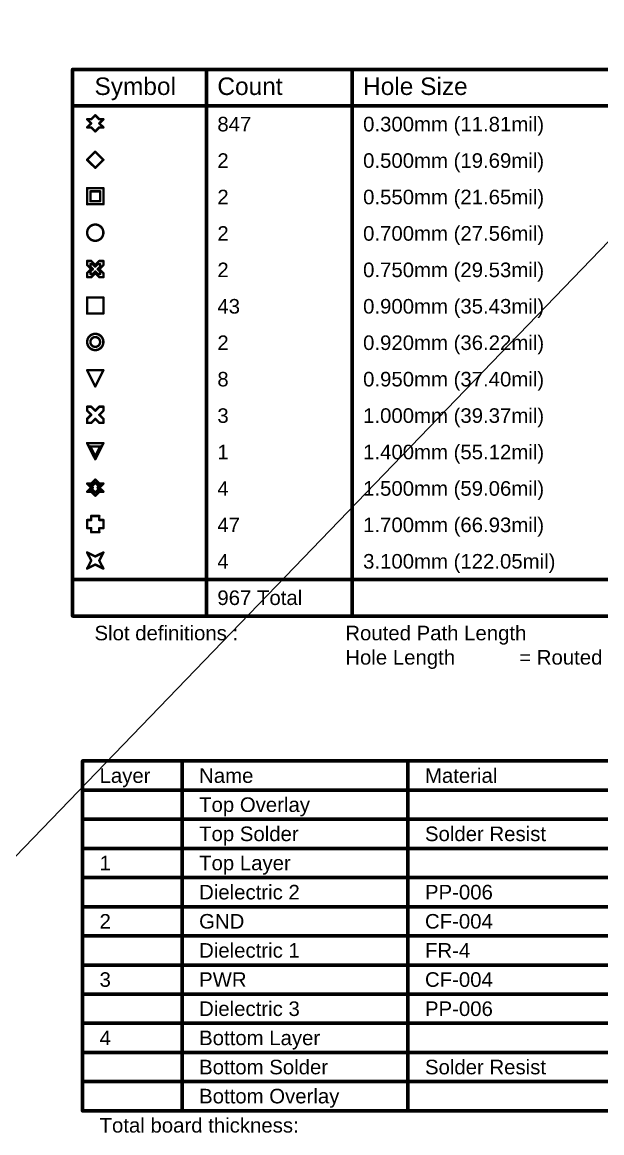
# Model space of a CAD drawing. Header units: inches. Extents: x -3 to 5437, y -3 to 5435.
# Drawn here: x 226.6 to 287.2, y 1.7 to 117.9 of the extents above; entities that cross this region are included whole.
import ezdxf

# ---------------------------------------------------------------- set-up
doc = ezdxf.new("R2010")
doc.units = ezdxf.units.IN
for name, color, linetype in [('Bottom Solder', 6, 'Continuous'), ('Drill Drawing', 1, 'Continuous'), ('Fabrication', 76, 'Continuous'), ('Top Solder', 216, 'Continuous')]:
    doc.layers.add(name, color=color, linetype=linetype)
doc.styles.add('Arial', font='', dxfattribs={"height": 0.2})
doc.styles.get('Arial').set_extended_font_data('Arial')

msp = doc.modelspace()

# ---------------------------------------------------------------- linework, layer by layer
at = {"layer": 'Bottom Solder'}
msp.add_line((199.67, 3.45), (5436.9, 5435.17), dxfattribs=at)
at = {"layer": 'Drill Drawing'}
for points in [[(231.82, 112.9, 0.381, 0.381, 0), (422.32, 112.9, 0.381, 0.381, 0)], [(231.82, 55.75, 0.381, 0.381, 0), (231.82, 112.9, 0.381, 0.381, 0)], [(245.82, 55.75, 0.381, 0.381, 0), (245.82, 112.9, 0.381, 0.381, 0)], [(261.05, 55.75, 0.381, 0.381, 0), (261.05, 112.9, 0.381, 0.381, 0)], [(231.82, 109.09, 0.381, 0.381, 0), (422.32, 109.09, 0.381, 0.381, 0)], [(233.77, 107.7, 0.254, 0.254, 0), (234.19, 108.12, 0.254, 0.254, 0)], [(234.19, 108.12, 0.254, 0.254, 0), (234.61, 107.7, 0.254, 0.254, 0)], [(233.34, 107.7, 0.254, 0.254, 0), (233.77, 107.27, 0.254, 0.254, 0)], [(233.34, 107.7, 0.254, 0.254, 0), (233.77, 107.7, 0.254, 0.254, 0)], [(233.34, 106.85, 0.254, 0.254, 0), (233.77, 107.27, 0.254, 0.254, 0)], [(233.34, 106.85, 0.254, 0.254, 0), (233.77, 106.85, 0.254, 0.254, 0)], [(233.77, 106.85, 0.254, 0.254, 0), (234.19, 106.43, 0.254, 0.254, 0)], [(234.19, 106.43, 0.254, 0.254, 0), (234.61, 106.85, 0.254, 0.254, 0)], [(234.61, 107.7, 0.254, 0.254, 0), (235.04, 107.7, 0.254, 0.254, 0)], [(234.61, 107.27, 0.254, 0.254, 0), (235.04, 107.7, 0.254, 0.254, 0)], [(234.61, 107.27, 0.254, 0.254, 0), (235.04, 106.85, 0.254, 0.254, 0)], [(234.61, 106.85, 0.254, 0.254, 0), (235.04, 106.85, 0.254, 0.254, 0)], [(233.34, 103.46, 0.254, 0.254, 0), (234.19, 104.31, 0.254, 0.254, 0)], [(233.34, 103.46, 0.254, 0.254, 0), (234.19, 102.62, 0.254, 0.254, 0)], [(234.19, 104.31, 0.254, 0.254, 0), (235.04, 103.46, 0.254, 0.254, 0)], [(234.19, 102.62, 0.254, 0.254, 0), (235.04, 103.46, 0.254, 0.254, 0)], [(233.34, 100.5, 0.254, 0.254, 0), (235.04, 100.5, 0.254, 0.254, 0)], [(233.34, 98.81, 0.254, 0.254, 0), (233.34, 100.5, 0.254, 0.254, 0)], [(233.68, 100.16, 0.254, 0.254, 0), (234.7, 100.16, 0.254, 0.254, 0)], [(233.68, 99.14, 0.254, 0.254, 0), (233.68, 100.16, 0.254, 0.254, 0)], [(234.7, 99.14, 0.254, 0.254, 0), (234.7, 100.16, 0.254, 0.254, 0)], [(235.04, 98.81, 0.254, 0.254, 0), (235.04, 100.5, 0.254, 0.254, 0)], [(233.34, 98.81, 0.254, 0.254, 0), (235.04, 98.81, 0.254, 0.254, 0)], [(233.68, 99.14, 0.254, 0.254, 0), (234.7, 99.14, 0.254, 0.254, 0)], [(233.34, 92.46, 0.254, 0.254, 0), (233.34, 92.88, 0.254, 0.254, 0)], [(233.34, 92.88, 0.254, 0.254, 0), (233.77, 92.88, 0.254, 0.254, 0)], [(233.77, 92.88, 0.254, 0.254, 0), (234.19, 92.46, 0.254, 0.254, 0)], [(234.19, 92.46, 0.254, 0.254, 0), (234.61, 92.88, 0.254, 0.254, 0)], [(234.61, 92.88, 0.254, 0.254, 0), (235.04, 92.88, 0.254, 0.254, 0)], [(235.04, 92.46, 0.254, 0.254, 0), (235.04, 92.88, 0.254, 0.254, 0)], [(233.34, 92.46, 0.254, 0.254, 0), (233.77, 92.03, 0.254, 0.254, 0)], [(233.34, 91.61, 0.254, 0.254, 0), (233.77, 92.03, 0.254, 0.254, 0)], [(233.68, 92.29, 0.254, 0.254, 0), (233.68, 92.54, 0.254, 0.254, 0)], [(233.68, 92.54, 0.254, 0.254, 0), (233.94, 92.54, 0.254, 0.254, 0)], [(233.68, 92.29, 0.254, 0.254, 0), (233.94, 92.03, 0.254, 0.254, 0)], [(233.68, 91.78, 0.254, 0.254, 0), (233.94, 92.03, 0.254, 0.254, 0)], [(233.68, 91.52, 0.254, 0.254, 0), (233.68, 91.78, 0.254, 0.254, 0)], [(233.94, 92.54, 0.254, 0.254, 0), (234.19, 92.29, 0.254, 0.254, 0)], [(233.94, 91.52, 0.254, 0.254, 0), (234.19, 91.78, 0.254, 0.254, 0)], [(234.19, 92.29, 0.254, 0.254, 0), (234.44, 92.54, 0.254, 0.254, 0)], [(234.19, 91.78, 0.254, 0.254, 0), (234.44, 91.52, 0.254, 0.254, 0)], [(234.44, 92.54, 0.254, 0.254, 0), (234.7, 92.54, 0.254, 0.254, 0)], [(234.44, 92.03, 0.254, 0.254, 0), (234.7, 92.29, 0.254, 0.254, 0)], [(234.44, 92.03, 0.254, 0.254, 0), (234.7, 91.78, 0.254, 0.254, 0)], [(234.61, 92.03, 0.254, 0.254, 0), (235.04, 92.46, 0.254, 0.254, 0)], [(234.61, 92.03, 0.254, 0.254, 0), (235.04, 91.61, 0.254, 0.254, 0)], [(234.7, 92.29, 0.254, 0.254, 0), (234.7, 92.54, 0.254, 0.254, 0)], [(234.7, 91.52, 0.254, 0.254, 0), (234.7, 91.78, 0.254, 0.254, 0)], [(233.34, 91.19, 0.254, 0.254, 0), (233.34, 91.61, 0.254, 0.254, 0)], [(233.34, 91.19, 0.254, 0.254, 0), (233.77, 91.19, 0.254, 0.254, 0)], [(233.68, 91.52, 0.254, 0.254, 0), (233.94, 91.52, 0.254, 0.254, 0)], [(233.77, 91.19, 0.254, 0.254, 0), (234.19, 91.61, 0.254, 0.254, 0)], [(234.19, 91.61, 0.254, 0.254, 0), (234.61, 91.19, 0.254, 0.254, 0)], [(234.44, 91.52, 0.254, 0.254, 0), (234.7, 91.52, 0.254, 0.254, 0)], [(234.61, 91.19, 0.254, 0.254, 0), (235.04, 91.19, 0.254, 0.254, 0)], [(235.04, 91.19, 0.254, 0.254, 0), (235.04, 91.61, 0.254, 0.254, 0)], [(233.34, 89.07, 0.254, 0.254, 0), (235.04, 89.07, 0.254, 0.254, 0)], [(233.34, 87.38, 0.254, 0.254, 0), (233.34, 89.07, 0.254, 0.254, 0)], [(235.04, 87.38, 0.254, 0.254, 0), (235.04, 89.07, 0.254, 0.254, 0)], [(233.34, 87.38, 0.254, 0.254, 0), (235.04, 87.38, 0.254, 0.254, 0)], [(233.34, 81.45, 0.254, 0.254, 0), (235.04, 81.45, 0.254, 0.254, 0)], [(233.34, 81.45, 0.254, 0.254, 0), (234.19, 79.76, 0.254, 0.254, 0)], [(234.19, 79.76, 0.254, 0.254, 0), (235.04, 81.45, 0.254, 0.254, 0)], [(233.34, 77.22, 0.254, 0.254, 0), (233.34, 77.64, 0.254, 0.254, 0)], [(233.34, 77.64, 0.254, 0.254, 0), (233.77, 77.64, 0.254, 0.254, 0)], [(233.34, 77.22, 0.254, 0.254, 0), (233.77, 76.79, 0.254, 0.254, 0)], [(233.34, 76.37, 0.254, 0.254, 0), (233.77, 76.79, 0.254, 0.254, 0)], [(233.77, 77.64, 0.254, 0.254, 0), (234.19, 77.22, 0.254, 0.254, 0)], [(234.19, 77.22, 0.254, 0.254, 0), (234.61, 77.64, 0.254, 0.254, 0)], [(234.61, 77.64, 0.254, 0.254, 0), (235.04, 77.64, 0.254, 0.254, 0)], [(234.61, 76.79, 0.254, 0.254, 0), (235.04, 77.22, 0.254, 0.254, 0)], [(234.61, 76.79, 0.254, 0.254, 0), (235.04, 76.37, 0.254, 0.254, 0)], [(235.04, 77.22, 0.254, 0.254, 0), (235.04, 77.64, 0.254, 0.254, 0)], [(233.34, 75.95, 0.254, 0.254, 0), (233.34, 76.37, 0.254, 0.254, 0)], [(233.34, 75.95, 0.254, 0.254, 0), (233.77, 75.95, 0.254, 0.254, 0)], [(233.77, 75.95, 0.254, 0.254, 0), (234.19, 76.37, 0.254, 0.254, 0)], [(234.19, 76.37, 0.254, 0.254, 0), (234.61, 75.95, 0.254, 0.254, 0)], [(234.61, 75.95, 0.254, 0.254, 0), (235.04, 75.95, 0.254, 0.254, 0)], [(235.04, 75.95, 0.254, 0.254, 0), (235.04, 76.37, 0.254, 0.254, 0)], [(233.34, 73.83, 0.254, 0.254, 0), (235.04, 73.83, 0.254, 0.254, 0)], [(233.34, 73.83, 0.254, 0.254, 0), (234.19, 72.14, 0.254, 0.254, 0)], [(233.68, 73.49, 0.254, 0.254, 0), (234.7, 73.49, 0.254, 0.254, 0)], [(233.68, 73.49, 0.254, 0.254, 0), (234.19, 72.47, 0.254, 0.254, 0)], [(234.19, 72.14, 0.254, 0.254, 0), (235.04, 73.83, 0.254, 0.254, 0)], [(234.19, 72.47, 0.254, 0.254, 0), (234.7, 73.49, 0.254, 0.254, 0)], [(233.34, 69.6, 0.254, 0.254, 0), (233.77, 69.17, 0.254, 0.254, 0)], [(233.34, 69.6, 0.254, 0.254, 0), (233.77, 69.6, 0.254, 0.254, 0)], [(233.77, 69.6, 0.254, 0.254, 0), (234.19, 70.02, 0.254, 0.254, 0)], [(233.94, 69.43, 0.254, 0.254, 0), (234.19, 69.68, 0.254, 0.254, 0)], [(234.19, 70.02, 0.254, 0.254, 0), (234.61, 69.6, 0.254, 0.254, 0)], [(234.19, 69.68, 0.254, 0.254, 0), (234.44, 69.43, 0.254, 0.254, 0)], [(234.61, 69.6, 0.254, 0.254, 0), (235.04, 69.6, 0.254, 0.254, 0)], [(234.61, 69.17, 0.254, 0.254, 0), (235.04, 69.6, 0.254, 0.254, 0)], [(233.34, 68.75, 0.254, 0.254, 0), (233.77, 69.17, 0.254, 0.254, 0)], [(233.34, 68.75, 0.254, 0.254, 0), (233.77, 68.75, 0.254, 0.254, 0)], [(233.68, 69.43, 0.254, 0.254, 0), (233.94, 69.17, 0.254, 0.254, 0)], [(233.68, 69.43, 0.254, 0.254, 0), (233.94, 69.43, 0.254, 0.254, 0)], [(233.68, 68.92, 0.254, 0.254, 0), (233.94, 69.17, 0.254, 0.254, 0)], [(233.68, 68.92, 0.254, 0.254, 0), (233.94, 68.92, 0.254, 0.254, 0)], [(233.77, 68.75, 0.254, 0.254, 0), (234.19, 68.33, 0.254, 0.254, 0)], [(233.94, 68.92, 0.254, 0.254, 0), (234.19, 68.66, 0.254, 0.254, 0)], [(234.19, 68.66, 0.254, 0.254, 0), (234.44, 68.92, 0.254, 0.254, 0)], [(234.19, 68.33, 0.254, 0.254, 0), (234.61, 68.75, 0.254, 0.254, 0)], [(234.44, 69.43, 0.254, 0.254, 0), (234.7, 69.43, 0.254, 0.254, 0)], [(234.44, 69.17, 0.254, 0.254, 0), (234.7, 69.43, 0.254, 0.254, 0)], [(234.44, 69.17, 0.254, 0.254, 0), (234.7, 68.92, 0.254, 0.254, 0)], [(234.44, 68.92, 0.254, 0.254, 0), (234.7, 68.92, 0.254, 0.254, 0)], [(234.61, 69.17, 0.254, 0.254, 0), (235.04, 68.75, 0.254, 0.254, 0)], [(234.61, 68.75, 0.254, 0.254, 0), (235.04, 68.75, 0.254, 0.254, 0)], [(233.77, 65.79, 0.254, 0.254, 0), (233.77, 66.21, 0.254, 0.254, 0)], [(233.77, 66.21, 0.254, 0.254, 0), (234.61, 66.21, 0.254, 0.254, 0)], [(234.61, 65.79, 0.254, 0.254, 0), (234.61, 66.21, 0.254, 0.254, 0)], [(233.34, 64.94, 0.254, 0.254, 0), (233.34, 65.79, 0.254, 0.254, 0)], [(233.34, 65.79, 0.254, 0.254, 0), (233.77, 65.79, 0.254, 0.254, 0)], [(233.34, 64.94, 0.254, 0.254, 0), (233.77, 64.94, 0.254, 0.254, 0)], [(233.77, 64.52, 0.254, 0.254, 0), (233.77, 64.94, 0.254, 0.254, 0)], [(234.61, 65.79, 0.254, 0.254, 0), (235.04, 65.79, 0.254, 0.254, 0)], [(234.61, 64.94, 0.254, 0.254, 0), (235.04, 64.94, 0.254, 0.254, 0)], [(234.61, 64.52, 0.254, 0.254, 0), (234.61, 64.94, 0.254, 0.254, 0)], [(235.04, 64.94, 0.254, 0.254, 0), (235.04, 65.79, 0.254, 0.254, 0)], [(233.77, 64.52, 0.254, 0.254, 0), (234.61, 64.52, 0.254, 0.254, 0)], [(233.34, 62.4, 0.254, 0.254, 0), (234.19, 61.98, 0.254, 0.254, 0)], [(233.34, 62.4, 0.254, 0.254, 0), (233.77, 61.55, 0.254, 0.254, 0)], [(233.34, 60.71, 0.254, 0.254, 0), (233.77, 61.55, 0.254, 0.254, 0)], [(234.19, 61.98, 0.254, 0.254, 0), (235.04, 62.4, 0.254, 0.254, 0)], [(234.61, 61.55, 0.254, 0.254, 0), (235.04, 62.4, 0.254, 0.254, 0)], [(234.61, 61.55, 0.254, 0.254, 0), (235.04, 60.71, 0.254, 0.254, 0)], [(233.34, 60.71, 0.254, 0.254, 0), (234.19, 61.13, 0.254, 0.254, 0)], [(234.19, 61.13, 0.254, 0.254, 0), (235.04, 60.71, 0.254, 0.254, 0)], [(231.82, 59.56, 0.381, 0.381, 0), (422.32, 59.56, 0.381, 0.381, 0)], [(231.82, 55.75, 0.381, 0.381, 0), (422.32, 55.75, 0.381, 0.381, 0)]]:
    msp.add_lwpolyline(points, format="xyseb", dxfattribs=at)
for points in [[(231.73, 112.9, 0.191, 0.191, 1), (231.92, 112.9, 0.191, 0.191, 1)], [(231.73, 112.9, 0.191, 0.191, 1), (231.92, 112.9, 0.191, 0.191, 1)], [(245.72, 112.9, 0.191, 0.191, 1), (245.91, 112.9, 0.191, 0.191, 1)], [(260.96, 112.9, 0.191, 0.191, 1), (261.15, 112.9, 0.191, 0.191, 1)], [(231.73, 109.09, 0.191, 0.191, 1), (231.92, 109.09, 0.191, 0.191, 1)], [(234.13, 108.12, 0.127, 0.127, 1), (234.25, 108.12, 0.127, 0.127, 1)], [(234.13, 108.12, 0.127, 0.127, 1), (234.25, 108.12, 0.127, 0.127, 1)], [(233.28, 107.7, 0.127, 0.127, 1), (233.41, 107.7, 0.127, 0.127, 1)], [(233.28, 107.7, 0.127, 0.127, 1), (233.41, 107.7, 0.127, 0.127, 1)], [(233.28, 106.85, 0.127, 0.127, 1), (233.41, 106.85, 0.127, 0.127, 1)], [(233.28, 106.85, 0.127, 0.127, 1), (233.41, 106.85, 0.127, 0.127, 1)], [(233.7, 107.7, 0.127, 0.127, 1), (233.83, 107.7, 0.127, 0.127, 1)], [(233.7, 107.7, 0.127, 0.127, 1), (233.83, 107.7, 0.127, 0.127, 1)], [(233.7, 107.27, 0.127, 0.127, 1), (233.83, 107.27, 0.127, 0.127, 1)], [(233.7, 107.27, 0.127, 0.127, 1), (233.83, 107.27, 0.127, 0.127, 1)], [(233.7, 106.85, 0.127, 0.127, 1), (233.83, 106.85, 0.127, 0.127, 1)], [(233.7, 106.85, 0.127, 0.127, 1), (233.83, 106.85, 0.127, 0.127, 1)], [(234.55, 107.7, 0.127, 0.127, 1), (234.68, 107.7, 0.127, 0.127, 1)], [(234.55, 107.7, 0.127, 0.127, 1), (234.68, 107.7, 0.127, 0.127, 1)], [(234.55, 107.27, 0.127, 0.127, 1), (234.68, 107.27, 0.127, 0.127, 1)], [(234.55, 107.27, 0.127, 0.127, 1), (234.68, 107.27, 0.127, 0.127, 1)], [(234.55, 106.85, 0.127, 0.127, 1), (234.68, 106.85, 0.127, 0.127, 1)], [(234.55, 106.85, 0.127, 0.127, 1), (234.68, 106.85, 0.127, 0.127, 1)], [(234.97, 107.7, 0.127, 0.127, 1), (235.1, 107.7, 0.127, 0.127, 1)], [(234.97, 107.7, 0.127, 0.127, 1), (235.1, 107.7, 0.127, 0.127, 1)], [(234.97, 106.85, 0.127, 0.127, 1), (235.1, 106.85, 0.127, 0.127, 1)], [(234.97, 106.85, 0.127, 0.127, 1), (235.1, 106.85, 0.127, 0.127, 1)], [(234.13, 106.43, 0.127, 0.127, 1), (234.25, 106.43, 0.127, 0.127, 1)], [(234.13, 106.43, 0.127, 0.127, 1), (234.25, 106.43, 0.127, 0.127, 1)], [(233.28, 103.46, 0.127, 0.127, 1), (233.41, 103.46, 0.127, 0.127, 1)], [(233.28, 103.46, 0.127, 0.127, 1), (233.41, 103.46, 0.127, 0.127, 1)], [(234.13, 104.31, 0.127, 0.127, 1), (234.25, 104.31, 0.127, 0.127, 1)], [(234.13, 104.31, 0.127, 0.127, 1), (234.25, 104.31, 0.127, 0.127, 1)], [(234.97, 103.46, 0.127, 0.127, 1), (235.1, 103.46, 0.127, 0.127, 1)], [(234.97, 103.46, 0.127, 0.127, 1), (235.1, 103.46, 0.127, 0.127, 1)], [(234.13, 102.62, 0.127, 0.127, 1), (234.25, 102.62, 0.127, 0.127, 1)], [(234.13, 102.62, 0.127, 0.127, 1), (234.25, 102.62, 0.127, 0.127, 1)], [(233.28, 100.5, 0.127, 0.127, 1), (233.41, 100.5, 0.127, 0.127, 1)], [(233.28, 100.5, 0.127, 0.127, 1), (233.41, 100.5, 0.127, 0.127, 1)], [(233.62, 100.16, 0.127, 0.127, 1), (233.75, 100.16, 0.127, 0.127, 1)], [(233.62, 100.16, 0.127, 0.127, 1), (233.75, 100.16, 0.127, 0.127, 1)], [(234.63, 100.16, 0.127, 0.127, 1), (234.76, 100.16, 0.127, 0.127, 1)], [(234.63, 100.16, 0.127, 0.127, 1), (234.76, 100.16, 0.127, 0.127, 1)], [(234.97, 100.5, 0.127, 0.127, 1), (235.1, 100.5, 0.127, 0.127, 1)], [(234.97, 100.5, 0.127, 0.127, 1), (235.1, 100.5, 0.127, 0.127, 1)], [(233.28, 98.81, 0.127, 0.127, 1), (233.41, 98.81, 0.127, 0.127, 1)], [(233.28, 98.81, 0.127, 0.127, 1), (233.41, 98.81, 0.127, 0.127, 1)], [(233.62, 99.14, 0.127, 0.127, 1), (233.75, 99.14, 0.127, 0.127, 1)], [(233.62, 99.14, 0.127, 0.127, 1), (233.75, 99.14, 0.127, 0.127, 1)], [(234.63, 99.14, 0.127, 0.127, 1), (234.76, 99.14, 0.127, 0.127, 1)], [(234.63, 99.14, 0.127, 0.127, 1), (234.76, 99.14, 0.127, 0.127, 1)], [(234.97, 98.81, 0.127, 0.127, 1), (235.1, 98.81, 0.127, 0.127, 1)], [(234.97, 98.81, 0.127, 0.127, 1), (235.1, 98.81, 0.127, 0.127, 1)], [(235.04, 95.84, 0.254, 0.254, 1), (233.34, 95.84, 0.254, 0.254, 1)], [(233.28, 95.84, 0.127, 0.127, 1), (233.41, 95.84, 0.127, 0.127, 1)], [(234.97, 95.84, 0.127, 0.127, 1), (235.1, 95.84, 0.127, 0.127, 1)], [(233.28, 92.88, 0.127, 0.127, 1), (233.41, 92.88, 0.127, 0.127, 1)], [(233.28, 92.88, 0.127, 0.127, 1), (233.41, 92.88, 0.127, 0.127, 1)], [(233.7, 92.88, 0.127, 0.127, 1), (233.83, 92.88, 0.127, 0.127, 1)], [(233.7, 92.88, 0.127, 0.127, 1), (233.83, 92.88, 0.127, 0.127, 1)], [(234.55, 92.88, 0.127, 0.127, 1), (234.68, 92.88, 0.127, 0.127, 1)], [(234.55, 92.88, 0.127, 0.127, 1), (234.68, 92.88, 0.127, 0.127, 1)], [(234.97, 92.88, 0.127, 0.127, 1), (235.1, 92.88, 0.127, 0.127, 1)], [(234.97, 92.88, 0.127, 0.127, 1), (235.1, 92.88, 0.127, 0.127, 1)], [(233.28, 92.46, 0.127, 0.127, 1), (233.41, 92.46, 0.127, 0.127, 1)], [(233.28, 92.46, 0.127, 0.127, 1), (233.41, 92.46, 0.127, 0.127, 1)], [(233.62, 92.54, 0.127, 0.127, 1), (233.75, 92.54, 0.127, 0.127, 1)], [(233.62, 92.54, 0.127, 0.127, 1), (233.75, 92.54, 0.127, 0.127, 1)], [(233.62, 92.29, 0.127, 0.127, 1), (233.75, 92.29, 0.127, 0.127, 1)], [(233.62, 92.29, 0.127, 0.127, 1), (233.75, 92.29, 0.127, 0.127, 1)], [(233.62, 91.78, 0.127, 0.127, 1), (233.75, 91.78, 0.127, 0.127, 1)], [(233.62, 91.78, 0.127, 0.127, 1), (233.75, 91.78, 0.127, 0.127, 1)], [(233.7, 92.03, 0.127, 0.127, 1), (233.83, 92.03, 0.127, 0.127, 1)], [(233.7, 92.03, 0.127, 0.127, 1), (233.83, 92.03, 0.127, 0.127, 1)], [(233.87, 92.54, 0.127, 0.127, 1), (234, 92.54, 0.127, 0.127, 1)], [(233.87, 92.54, 0.127, 0.127, 1), (234, 92.54, 0.127, 0.127, 1)], [(233.87, 92.03, 0.127, 0.127, 1), (234, 92.03, 0.127, 0.127, 1)], [(233.87, 92.03, 0.127, 0.127, 1), (234, 92.03, 0.127, 0.127, 1)], [(234.13, 92.46, 0.127, 0.127, 1), (234.25, 92.46, 0.127, 0.127, 1)], [(234.13, 92.46, 0.127, 0.127, 1), (234.25, 92.46, 0.127, 0.127, 1)], [(234.13, 92.29, 0.127, 0.127, 1), (234.25, 92.29, 0.127, 0.127, 1)], [(234.13, 92.29, 0.127, 0.127, 1), (234.25, 92.29, 0.127, 0.127, 1)], [(234.13, 91.78, 0.127, 0.127, 1), (234.25, 91.78, 0.127, 0.127, 1)], [(234.13, 91.78, 0.127, 0.127, 1), (234.25, 91.78, 0.127, 0.127, 1)], [(234.38, 92.54, 0.127, 0.127, 1), (234.51, 92.54, 0.127, 0.127, 1)], [(234.38, 92.54, 0.127, 0.127, 1), (234.51, 92.54, 0.127, 0.127, 1)], [(234.38, 92.03, 0.127, 0.127, 1), (234.51, 92.03, 0.127, 0.127, 1)], [(234.38, 92.03, 0.127, 0.127, 1), (234.51, 92.03, 0.127, 0.127, 1)], [(234.55, 92.03, 0.127, 0.127, 1), (234.68, 92.03, 0.127, 0.127, 1)], [(234.55, 92.03, 0.127, 0.127, 1), (234.68, 92.03, 0.127, 0.127, 1)], [(234.63, 92.54, 0.127, 0.127, 1), (234.76, 92.54, 0.127, 0.127, 1)], [(234.63, 92.54, 0.127, 0.127, 1), (234.76, 92.54, 0.127, 0.127, 1)], [(234.63, 92.29, 0.127, 0.127, 1), (234.76, 92.29, 0.127, 0.127, 1)], [(234.63, 92.29, 0.127, 0.127, 1), (234.76, 92.29, 0.127, 0.127, 1)], [(234.63, 91.78, 0.127, 0.127, 1), (234.76, 91.78, 0.127, 0.127, 1)], [(234.63, 91.78, 0.127, 0.127, 1), (234.76, 91.78, 0.127, 0.127, 1)], [(234.97, 92.46, 0.127, 0.127, 1), (235.1, 92.46, 0.127, 0.127, 1)], [(234.97, 92.46, 0.127, 0.127, 1), (235.1, 92.46, 0.127, 0.127, 1)], [(233.28, 91.61, 0.127, 0.127, 1), (233.41, 91.61, 0.127, 0.127, 1)], [(233.28, 91.61, 0.127, 0.127, 1), (233.41, 91.61, 0.127, 0.127, 1)], [(233.28, 91.19, 0.127, 0.127, 1), (233.41, 91.19, 0.127, 0.127, 1)], [(233.28, 91.19, 0.127, 0.127, 1), (233.41, 91.19, 0.127, 0.127, 1)], [(233.62, 91.52, 0.127, 0.127, 1), (233.75, 91.52, 0.127, 0.127, 1)], [(233.62, 91.52, 0.127, 0.127, 1), (233.75, 91.52, 0.127, 0.127, 1)], [(233.7, 91.19, 0.127, 0.127, 1), (233.83, 91.19, 0.127, 0.127, 1)], [(233.7, 91.19, 0.127, 0.127, 1), (233.83, 91.19, 0.127, 0.127, 1)], [(233.87, 91.52, 0.127, 0.127, 1), (234, 91.52, 0.127, 0.127, 1)], [(233.87, 91.52, 0.127, 0.127, 1), (234, 91.52, 0.127, 0.127, 1)], [(234.13, 91.61, 0.127, 0.127, 1), (234.25, 91.61, 0.127, 0.127, 1)], [(234.13, 91.61, 0.127, 0.127, 1), (234.25, 91.61, 0.127, 0.127, 1)], [(234.38, 91.52, 0.127, 0.127, 1), (234.51, 91.52, 0.127, 0.127, 1)], [(234.38, 91.52, 0.127, 0.127, 1), (234.51, 91.52, 0.127, 0.127, 1)], [(234.55, 91.19, 0.127, 0.127, 1), (234.68, 91.19, 0.127, 0.127, 1)], [(234.55, 91.19, 0.127, 0.127, 1), (234.68, 91.19, 0.127, 0.127, 1)], [(234.63, 91.52, 0.127, 0.127, 1), (234.76, 91.52, 0.127, 0.127, 1)], [(234.63, 91.52, 0.127, 0.127, 1), (234.76, 91.52, 0.127, 0.127, 1)], [(234.97, 91.61, 0.127, 0.127, 1), (235.1, 91.61, 0.127, 0.127, 1)], [(234.97, 91.61, 0.127, 0.127, 1), (235.1, 91.61, 0.127, 0.127, 1)], [(234.97, 91.19, 0.127, 0.127, 1), (235.1, 91.19, 0.127, 0.127, 1)], [(234.97, 91.19, 0.127, 0.127, 1), (235.1, 91.19, 0.127, 0.127, 1)], [(233.28, 89.07, 0.127, 0.127, 1), (233.41, 89.07, 0.127, 0.127, 1)], [(233.28, 89.07, 0.127, 0.127, 1), (233.41, 89.07, 0.127, 0.127, 1)], [(234.97, 89.07, 0.127, 0.127, 1), (235.1, 89.07, 0.127, 0.127, 1)], [(234.97, 89.07, 0.127, 0.127, 1), (235.1, 89.07, 0.127, 0.127, 1)], [(233.28, 87.38, 0.127, 0.127, 1), (233.41, 87.38, 0.127, 0.127, 1)], [(233.28, 87.38, 0.127, 0.127, 1), (233.41, 87.38, 0.127, 0.127, 1)], [(234.97, 87.38, 0.127, 0.127, 1), (235.1, 87.38, 0.127, 0.127, 1)], [(234.97, 87.38, 0.127, 0.127, 1), (235.1, 87.38, 0.127, 0.127, 1)], [(235.04, 84.41, 0.254, 0.254, 1), (233.34, 84.41, 0.254, 0.254, 1)], [(234.7, 84.41, 0.254, 0.254, 1), (233.68, 84.41, 0.254, 0.254, 1)], [(233.28, 84.41, 0.127, 0.127, 1), (233.41, 84.41, 0.127, 0.127, 1)], [(233.62, 84.41, 0.127, 0.127, 1), (233.75, 84.41, 0.127, 0.127, 1)], [(234.63, 84.41, 0.127, 0.127, 1), (234.76, 84.41, 0.127, 0.127, 1)], [(234.97, 84.41, 0.127, 0.127, 1), (235.1, 84.41, 0.127, 0.127, 1)], [(233.28, 81.45, 0.127, 0.127, 1), (233.41, 81.45, 0.127, 0.127, 1)], [(233.28, 81.45, 0.127, 0.127, 1), (233.41, 81.45, 0.127, 0.127, 1)], [(234.97, 81.45, 0.127, 0.127, 1), (235.1, 81.45, 0.127, 0.127, 1)], [(234.97, 81.45, 0.127, 0.127, 1), (235.1, 81.45, 0.127, 0.127, 1)], [(234.13, 79.76, 0.127, 0.127, 1), (234.25, 79.76, 0.127, 0.127, 1)], [(234.13, 79.76, 0.127, 0.127, 1), (234.25, 79.76, 0.127, 0.127, 1)], [(233.28, 77.64, 0.127, 0.127, 1), (233.41, 77.64, 0.127, 0.127, 1)], [(233.28, 77.64, 0.127, 0.127, 1), (233.41, 77.64, 0.127, 0.127, 1)], [(233.28, 77.22, 0.127, 0.127, 1), (233.41, 77.22, 0.127, 0.127, 1)], [(233.28, 77.22, 0.127, 0.127, 1), (233.41, 77.22, 0.127, 0.127, 1)], [(233.7, 77.64, 0.127, 0.127, 1), (233.83, 77.64, 0.127, 0.127, 1)], [(233.7, 77.64, 0.127, 0.127, 1), (233.83, 77.64, 0.127, 0.127, 1)], [(233.7, 76.79, 0.127, 0.127, 1), (233.83, 76.79, 0.127, 0.127, 1)], [(233.7, 76.79, 0.127, 0.127, 1), (233.83, 76.79, 0.127, 0.127, 1)], [(234.13, 77.22, 0.127, 0.127, 1), (234.25, 77.22, 0.127, 0.127, 1)], [(234.13, 77.22, 0.127, 0.127, 1), (234.25, 77.22, 0.127, 0.127, 1)], [(234.55, 77.64, 0.127, 0.127, 1), (234.68, 77.64, 0.127, 0.127, 1)], [(234.55, 77.64, 0.127, 0.127, 1), (234.68, 77.64, 0.127, 0.127, 1)], [(234.55, 76.79, 0.127, 0.127, 1), (234.68, 76.79, 0.127, 0.127, 1)], [(234.55, 76.79, 0.127, 0.127, 1), (234.68, 76.79, 0.127, 0.127, 1)], [(234.97, 77.64, 0.127, 0.127, 1), (235.1, 77.64, 0.127, 0.127, 1)], [(234.97, 77.64, 0.127, 0.127, 1), (235.1, 77.64, 0.127, 0.127, 1)], [(234.97, 77.22, 0.127, 0.127, 1), (235.1, 77.22, 0.127, 0.127, 1)], [(234.97, 77.22, 0.127, 0.127, 1), (235.1, 77.22, 0.127, 0.127, 1)], [(233.28, 76.37, 0.127, 0.127, 1), (233.41, 76.37, 0.127, 0.127, 1)], [(233.28, 76.37, 0.127, 0.127, 1), (233.41, 76.37, 0.127, 0.127, 1)], [(233.28, 75.95, 0.127, 0.127, 1), (233.41, 75.95, 0.127, 0.127, 1)], [(233.28, 75.95, 0.127, 0.127, 1), (233.41, 75.95, 0.127, 0.127, 1)], [(233.7, 75.95, 0.127, 0.127, 1), (233.83, 75.95, 0.127, 0.127, 1)], [(233.7, 75.95, 0.127, 0.127, 1), (233.83, 75.95, 0.127, 0.127, 1)], [(234.13, 76.37, 0.127, 0.127, 1), (234.25, 76.37, 0.127, 0.127, 1)], [(234.13, 76.37, 0.127, 0.127, 1), (234.25, 76.37, 0.127, 0.127, 1)], [(234.55, 75.95, 0.127, 0.127, 1), (234.68, 75.95, 0.127, 0.127, 1)], [(234.55, 75.95, 0.127, 0.127, 1), (234.68, 75.95, 0.127, 0.127, 1)], [(234.97, 76.37, 0.127, 0.127, 1), (235.1, 76.37, 0.127, 0.127, 1)], [(234.97, 76.37, 0.127, 0.127, 1), (235.1, 76.37, 0.127, 0.127, 1)], [(234.97, 75.95, 0.127, 0.127, 1), (235.1, 75.95, 0.127, 0.127, 1)], [(234.97, 75.95, 0.127, 0.127, 1), (235.1, 75.95, 0.127, 0.127, 1)], [(233.28, 73.83, 0.127, 0.127, 1), (233.41, 73.83, 0.127, 0.127, 1)], [(233.28, 73.83, 0.127, 0.127, 1), (233.41, 73.83, 0.127, 0.127, 1)], [(233.62, 73.49, 0.127, 0.127, 1), (233.75, 73.49, 0.127, 0.127, 1)], [(233.62, 73.49, 0.127, 0.127, 1), (233.75, 73.49, 0.127, 0.127, 1)], [(234.63, 73.49, 0.127, 0.127, 1), (234.76, 73.49, 0.127, 0.127, 1)], [(234.63, 73.49, 0.127, 0.127, 1), (234.76, 73.49, 0.127, 0.127, 1)], [(234.97, 73.83, 0.127, 0.127, 1), (235.1, 73.83, 0.127, 0.127, 1)], [(234.97, 73.83, 0.127, 0.127, 1), (235.1, 73.83, 0.127, 0.127, 1)], [(234.13, 72.47, 0.127, 0.127, 1), (234.25, 72.47, 0.127, 0.127, 1)], [(234.13, 72.47, 0.127, 0.127, 1), (234.25, 72.47, 0.127, 0.127, 1)], [(234.13, 72.14, 0.127, 0.127, 1), (234.25, 72.14, 0.127, 0.127, 1)], [(234.13, 72.14, 0.127, 0.127, 1), (234.25, 72.14, 0.127, 0.127, 1)], [(233.28, 69.6, 0.127, 0.127, 1), (233.41, 69.6, 0.127, 0.127, 1)], [(233.28, 69.6, 0.127, 0.127, 1), (233.41, 69.6, 0.127, 0.127, 1)], [(233.7, 69.6, 0.127, 0.127, 1), (233.83, 69.6, 0.127, 0.127, 1)], [(233.7, 69.6, 0.127, 0.127, 1), (233.83, 69.6, 0.127, 0.127, 1)], [(234.13, 70.02, 0.127, 0.127, 1), (234.25, 70.02, 0.127, 0.127, 1)], [(234.13, 70.02, 0.127, 0.127, 1), (234.25, 70.02, 0.127, 0.127, 1)], [(234.13, 69.68, 0.127, 0.127, 1), (234.25, 69.68, 0.127, 0.127, 1)], [(234.13, 69.68, 0.127, 0.127, 1), (234.25, 69.68, 0.127, 0.127, 1)], [(234.55, 69.6, 0.127, 0.127, 1), (234.68, 69.6, 0.127, 0.127, 1)], [(234.55, 69.6, 0.127, 0.127, 1), (234.68, 69.6, 0.127, 0.127, 1)], [(234.97, 69.6, 0.127, 0.127, 1), (235.1, 69.6, 0.127, 0.127, 1)], [(234.97, 69.6, 0.127, 0.127, 1), (235.1, 69.6, 0.127, 0.127, 1)], [(233.28, 68.75, 0.127, 0.127, 1), (233.41, 68.75, 0.127, 0.127, 1)], [(233.28, 68.75, 0.127, 0.127, 1), (233.41, 68.75, 0.127, 0.127, 1)], [(233.62, 69.43, 0.127, 0.127, 1), (233.75, 69.43, 0.127, 0.127, 1)], [(233.62, 69.43, 0.127, 0.127, 1), (233.75, 69.43, 0.127, 0.127, 1)], [(233.62, 68.92, 0.127, 0.127, 1), (233.75, 68.92, 0.127, 0.127, 1)], [(233.62, 68.92, 0.127, 0.127, 1), (233.75, 68.92, 0.127, 0.127, 1)], [(233.7, 69.17, 0.127, 0.127, 1), (233.83, 69.17, 0.127, 0.127, 1)], [(233.7, 69.17, 0.127, 0.127, 1), (233.83, 69.17, 0.127, 0.127, 1)], [(233.7, 68.75, 0.127, 0.127, 1), (233.83, 68.75, 0.127, 0.127, 1)], [(233.7, 68.75, 0.127, 0.127, 1), (233.83, 68.75, 0.127, 0.127, 1)], [(233.87, 69.43, 0.127, 0.127, 1), (234, 69.43, 0.127, 0.127, 1)], [(233.87, 69.43, 0.127, 0.127, 1), (234, 69.43, 0.127, 0.127, 1)], [(233.87, 69.17, 0.127, 0.127, 1), (234, 69.17, 0.127, 0.127, 1)], [(233.87, 69.17, 0.127, 0.127, 1), (234, 69.17, 0.127, 0.127, 1)], [(233.87, 68.92, 0.127, 0.127, 1), (234, 68.92, 0.127, 0.127, 1)], [(233.87, 68.92, 0.127, 0.127, 1), (234, 68.92, 0.127, 0.127, 1)], [(234.13, 68.66, 0.127, 0.127, 1), (234.25, 68.66, 0.127, 0.127, 1)], [(234.13, 68.66, 0.127, 0.127, 1), (234.25, 68.66, 0.127, 0.127, 1)], [(234.38, 69.43, 0.127, 0.127, 1), (234.51, 69.43, 0.127, 0.127, 1)], [(234.38, 69.43, 0.127, 0.127, 1), (234.51, 69.43, 0.127, 0.127, 1)], [(234.38, 69.17, 0.127, 0.127, 1), (234.51, 69.17, 0.127, 0.127, 1)], [(234.38, 69.17, 0.127, 0.127, 1), (234.51, 69.17, 0.127, 0.127, 1)], [(234.38, 68.92, 0.127, 0.127, 1), (234.51, 68.92, 0.127, 0.127, 1)], [(234.38, 68.92, 0.127, 0.127, 1), (234.51, 68.92, 0.127, 0.127, 1)], [(234.55, 69.17, 0.127, 0.127, 1), (234.68, 69.17, 0.127, 0.127, 1)], [(234.55, 69.17, 0.127, 0.127, 1), (234.68, 69.17, 0.127, 0.127, 1)], [(234.55, 68.75, 0.127, 0.127, 1), (234.68, 68.75, 0.127, 0.127, 1)], [(234.55, 68.75, 0.127, 0.127, 1), (234.68, 68.75, 0.127, 0.127, 1)], [(234.63, 69.43, 0.127, 0.127, 1), (234.76, 69.43, 0.127, 0.127, 1)], [(234.63, 69.43, 0.127, 0.127, 1), (234.76, 69.43, 0.127, 0.127, 1)], [(234.63, 68.92, 0.127, 0.127, 1), (234.76, 68.92, 0.127, 0.127, 1)], [(234.63, 68.92, 0.127, 0.127, 1), (234.76, 68.92, 0.127, 0.127, 1)], [(234.97, 68.75, 0.127, 0.127, 1), (235.1, 68.75, 0.127, 0.127, 1)], [(234.97, 68.75, 0.127, 0.127, 1), (235.1, 68.75, 0.127, 0.127, 1)], [(234.13, 68.33, 0.127, 0.127, 1), (234.25, 68.33, 0.127, 0.127, 1)], [(234.13, 68.33, 0.127, 0.127, 1), (234.25, 68.33, 0.127, 0.127, 1)], [(233.7, 66.21, 0.127, 0.127, 1), (233.83, 66.21, 0.127, 0.127, 1)], [(233.7, 66.21, 0.127, 0.127, 1), (233.83, 66.21, 0.127, 0.127, 1)], [(234.55, 66.21, 0.127, 0.127, 1), (234.68, 66.21, 0.127, 0.127, 1)], [(234.55, 66.21, 0.127, 0.127, 1), (234.68, 66.21, 0.127, 0.127, 1)], [(233.28, 65.79, 0.127, 0.127, 1), (233.41, 65.79, 0.127, 0.127, 1)], [(233.28, 65.79, 0.127, 0.127, 1), (233.41, 65.79, 0.127, 0.127, 1)], [(233.28, 64.94, 0.127, 0.127, 1), (233.41, 64.94, 0.127, 0.127, 1)], [(233.28, 64.94, 0.127, 0.127, 1), (233.41, 64.94, 0.127, 0.127, 1)], [(233.7, 65.79, 0.127, 0.127, 1), (233.83, 65.79, 0.127, 0.127, 1)], [(233.7, 65.79, 0.127, 0.127, 1), (233.83, 65.79, 0.127, 0.127, 1)], [(233.7, 64.94, 0.127, 0.127, 1), (233.83, 64.94, 0.127, 0.127, 1)], [(233.7, 64.94, 0.127, 0.127, 1), (233.83, 64.94, 0.127, 0.127, 1)], [(234.55, 65.79, 0.127, 0.127, 1), (234.68, 65.79, 0.127, 0.127, 1)], [(234.55, 65.79, 0.127, 0.127, 1), (234.68, 65.79, 0.127, 0.127, 1)], [(234.55, 64.94, 0.127, 0.127, 1), (234.68, 64.94, 0.127, 0.127, 1)], [(234.55, 64.94, 0.127, 0.127, 1), (234.68, 64.94, 0.127, 0.127, 1)], [(234.97, 65.79, 0.127, 0.127, 1), (235.1, 65.79, 0.127, 0.127, 1)], [(234.97, 65.79, 0.127, 0.127, 1), (235.1, 65.79, 0.127, 0.127, 1)], [(234.97, 64.94, 0.127, 0.127, 1), (235.1, 64.94, 0.127, 0.127, 1)], [(234.97, 64.94, 0.127, 0.127, 1), (235.1, 64.94, 0.127, 0.127, 1)], [(233.7, 64.52, 0.127, 0.127, 1), (233.83, 64.52, 0.127, 0.127, 1)], [(233.7, 64.52, 0.127, 0.127, 1), (233.83, 64.52, 0.127, 0.127, 1)], [(234.55, 64.52, 0.127, 0.127, 1), (234.68, 64.52, 0.127, 0.127, 1)], [(234.55, 64.52, 0.127, 0.127, 1), (234.68, 64.52, 0.127, 0.127, 1)], [(233.28, 62.4, 0.127, 0.127, 1), (233.41, 62.4, 0.127, 0.127, 1)], [(233.28, 62.4, 0.127, 0.127, 1), (233.41, 62.4, 0.127, 0.127, 1)], [(233.7, 61.55, 0.127, 0.127, 1), (233.83, 61.55, 0.127, 0.127, 1)], [(233.7, 61.55, 0.127, 0.127, 1), (233.83, 61.55, 0.127, 0.127, 1)], [(234.13, 61.98, 0.127, 0.127, 1), (234.25, 61.98, 0.127, 0.127, 1)], [(234.13, 61.98, 0.127, 0.127, 1), (234.25, 61.98, 0.127, 0.127, 1)], [(234.55, 61.55, 0.127, 0.127, 1), (234.68, 61.55, 0.127, 0.127, 1)], [(234.55, 61.55, 0.127, 0.127, 1), (234.68, 61.55, 0.127, 0.127, 1)], [(234.97, 62.4, 0.127, 0.127, 1), (235.1, 62.4, 0.127, 0.127, 1)], [(234.97, 62.4, 0.127, 0.127, 1), (235.1, 62.4, 0.127, 0.127, 1)], [(233.28, 60.71, 0.127, 0.127, 1), (233.41, 60.71, 0.127, 0.127, 1)], [(233.28, 60.71, 0.127, 0.127, 1), (233.41, 60.71, 0.127, 0.127, 1)], [(234.13, 61.13, 0.127, 0.127, 1), (234.25, 61.13, 0.127, 0.127, 1)], [(234.13, 61.13, 0.127, 0.127, 1), (234.25, 61.13, 0.127, 0.127, 1)], [(234.97, 60.71, 0.127, 0.127, 1), (235.1, 60.71, 0.127, 0.127, 1)], [(234.97, 60.71, 0.127, 0.127, 1), (235.1, 60.71, 0.127, 0.127, 1)], [(231.73, 59.56, 0.191, 0.191, 1), (231.92, 59.56, 0.191, 0.191, 1)], [(231.73, 55.75, 0.191, 0.191, 1), (231.92, 55.75, 0.191, 0.191, 1)], [(231.73, 55.75, 0.191, 0.191, 1), (231.92, 55.75, 0.191, 0.191, 1)], [(245.72, 55.75, 0.191, 0.191, 1), (245.91, 55.75, 0.191, 0.191, 1)], [(260.96, 55.75, 0.191, 0.191, 1), (261.15, 55.75, 0.191, 0.191, 1)]]:
    msp.add_lwpolyline(points, format="xyseb", close=True, dxfattribs=at)
at = {"layer": 'Fabrication'}
for points in [[(232.86, 4.01, 0.381, 0.381, 0), (232.86, 40.59, 0.381, 0.381, 0)], [(232.86, 40.59, 0.381, 0.381, 0), (348.15, 40.59, 0.381, 0.381, 0)], [(243.27, 4.01, 0.381, 0.381, 0), (243.27, 40.59, 0.381, 0.381, 0)], [(266.89, 4.01, 0.381, 0.381, 0), (266.89, 40.59, 0.381, 0.381, 0)], [(232.86, 37.54, 0.381, 0.381, 0), (348.15, 37.54, 0.381, 0.381, 0)], [(232.86, 34.49, 0.381, 0.381, 0), (243.27, 34.49, 0.381, 0.381, 0)], [(243.27, 34.49, 0.381, 0.381, 0), (266.89, 34.49, 0.381, 0.381, 0)], [(266.89, 34.49, 0.381, 0.381, 0), (288.73, 34.49, 0.381, 0.381, 0)], [(232.86, 31.45, 0.381, 0.381, 0), (243.27, 31.45, 0.381, 0.381, 0)], [(243.27, 31.45, 0.381, 0.381, 0), (266.89, 31.45, 0.381, 0.381, 0)], [(266.89, 31.45, 0.381, 0.381, 0), (288.73, 31.45, 0.381, 0.381, 0)], [(232.86, 28.4, 0.381, 0.381, 0), (243.27, 28.4, 0.381, 0.381, 0)], [(243.27, 28.4, 0.381, 0.381, 0), (266.89, 28.4, 0.381, 0.381, 0)], [(266.89, 28.4, 0.381, 0.381, 0), (288.73, 28.4, 0.381, 0.381, 0)], [(232.86, 25.35, 0.381, 0.381, 0), (243.27, 25.35, 0.381, 0.381, 0)], [(243.27, 25.35, 0.381, 0.381, 0), (266.89, 25.35, 0.381, 0.381, 0)], [(266.89, 25.35, 0.381, 0.381, 0), (288.73, 25.35, 0.381, 0.381, 0)], [(232.86, 22.3, 0.381, 0.381, 0), (243.27, 22.3, 0.381, 0.381, 0)], [(243.27, 22.3, 0.381, 0.381, 0), (266.89, 22.3, 0.381, 0.381, 0)], [(266.89, 22.3, 0.381, 0.381, 0), (288.73, 22.3, 0.381, 0.381, 0)], [(232.86, 19.25, 0.381, 0.381, 0), (243.27, 19.25, 0.381, 0.381, 0)], [(243.27, 19.25, 0.381, 0.381, 0), (266.89, 19.25, 0.381, 0.381, 0)], [(266.89, 19.25, 0.381, 0.381, 0), (288.73, 19.25, 0.381, 0.381, 0)], [(232.86, 16.21, 0.381, 0.381, 0), (243.27, 16.21, 0.381, 0.381, 0)], [(243.27, 16.21, 0.381, 0.381, 0), (266.89, 16.21, 0.381, 0.381, 0)], [(266.89, 16.21, 0.381, 0.381, 0), (288.73, 16.21, 0.381, 0.381, 0)], [(232.86, 13.16, 0.381, 0.381, 0), (243.27, 13.16, 0.381, 0.381, 0)], [(243.27, 13.16, 0.381, 0.381, 0), (266.89, 13.16, 0.381, 0.381, 0)], [(266.89, 13.16, 0.381, 0.381, 0), (288.73, 13.16, 0.381, 0.381, 0)], [(232.86, 10.11, 0.381, 0.381, 0), (243.27, 10.11, 0.381, 0.381, 0)], [(243.27, 10.11, 0.381, 0.381, 0), (266.89, 10.11, 0.381, 0.381, 0)], [(266.89, 10.11, 0.381, 0.381, 0), (288.73, 10.11, 0.381, 0.381, 0)], [(232.86, 7.06, 0.381, 0.381, 0), (243.27, 7.06, 0.381, 0.381, 0)], [(243.27, 7.06, 0.381, 0.381, 0), (266.89, 7.06, 0.381, 0.381, 0)], [(266.89, 7.06, 0.381, 0.381, 0), (288.73, 7.06, 0.381, 0.381, 0)], [(232.86, 4.01, 0.381, 0.381, 0), (243.27, 4.01, 0.381, 0.381, 0)], [(243.27, 4.01, 0.381, 0.381, 0), (266.89, 4.01, 0.381, 0.381, 0)], [(266.89, 4.01, 0.381, 0.381, 0), (288.73, 4.01, 0.381, 0.381, 0)]]:
    msp.add_lwpolyline(points, format="xyseb", dxfattribs=at)
for points in [[(232.77, 40.59, 0.191, 0.191, 1), (232.96, 40.59, 0.191, 0.191, 1)], [(232.77, 40.59, 0.191, 0.191, 1), (232.96, 40.59, 0.191, 0.191, 1)], [(243.18, 40.59, 0.191, 0.191, 1), (243.37, 40.59, 0.191, 0.191, 1)], [(266.79, 40.59, 0.191, 0.191, 1), (266.98, 40.59, 0.191, 0.191, 1)], [(232.77, 37.54, 0.191, 0.191, 1), (232.96, 37.54, 0.191, 0.191, 1)], [(232.77, 34.49, 0.191, 0.191, 1), (232.96, 34.49, 0.191, 0.191, 1)], [(243.18, 34.49, 0.191, 0.191, 1), (243.37, 34.49, 0.191, 0.191, 1)], [(243.18, 34.49, 0.191, 0.191, 1), (243.37, 34.49, 0.191, 0.191, 1)], [(266.79, 34.49, 0.191, 0.191, 1), (266.98, 34.49, 0.191, 0.191, 1)], [(266.79, 34.49, 0.191, 0.191, 1), (266.98, 34.49, 0.191, 0.191, 1)], [(232.77, 31.45, 0.191, 0.191, 1), (232.96, 31.45, 0.191, 0.191, 1)], [(243.18, 31.45, 0.191, 0.191, 1), (243.37, 31.45, 0.191, 0.191, 1)], [(243.18, 31.45, 0.191, 0.191, 1), (243.37, 31.45, 0.191, 0.191, 1)], [(266.79, 31.45, 0.191, 0.191, 1), (266.98, 31.45, 0.191, 0.191, 1)], [(266.79, 31.45, 0.191, 0.191, 1), (266.98, 31.45, 0.191, 0.191, 1)], [(232.77, 28.4, 0.191, 0.191, 1), (232.96, 28.4, 0.191, 0.191, 1)], [(243.18, 28.4, 0.191, 0.191, 1), (243.37, 28.4, 0.191, 0.191, 1)], [(243.18, 28.4, 0.191, 0.191, 1), (243.37, 28.4, 0.191, 0.191, 1)], [(266.79, 28.4, 0.191, 0.191, 1), (266.98, 28.4, 0.191, 0.191, 1)], [(266.79, 28.4, 0.191, 0.191, 1), (266.98, 28.4, 0.191, 0.191, 1)], [(232.77, 25.35, 0.191, 0.191, 1), (232.96, 25.35, 0.191, 0.191, 1)], [(243.18, 25.35, 0.191, 0.191, 1), (243.37, 25.35, 0.191, 0.191, 1)], [(243.18, 25.35, 0.191, 0.191, 1), (243.37, 25.35, 0.191, 0.191, 1)], [(266.79, 25.35, 0.191, 0.191, 1), (266.98, 25.35, 0.191, 0.191, 1)], [(266.79, 25.35, 0.191, 0.191, 1), (266.98, 25.35, 0.191, 0.191, 1)], [(232.77, 22.3, 0.191, 0.191, 1), (232.96, 22.3, 0.191, 0.191, 1)], [(243.18, 22.3, 0.191, 0.191, 1), (243.37, 22.3, 0.191, 0.191, 1)], [(243.18, 22.3, 0.191, 0.191, 1), (243.37, 22.3, 0.191, 0.191, 1)], [(266.79, 22.3, 0.191, 0.191, 1), (266.98, 22.3, 0.191, 0.191, 1)], [(266.79, 22.3, 0.191, 0.191, 1), (266.98, 22.3, 0.191, 0.191, 1)], [(232.77, 19.25, 0.191, 0.191, 1), (232.96, 19.25, 0.191, 0.191, 1)], [(243.18, 19.25, 0.191, 0.191, 1), (243.37, 19.25, 0.191, 0.191, 1)], [(243.18, 19.25, 0.191, 0.191, 1), (243.37, 19.25, 0.191, 0.191, 1)], [(266.79, 19.25, 0.191, 0.191, 1), (266.98, 19.25, 0.191, 0.191, 1)], [(266.79, 19.25, 0.191, 0.191, 1), (266.98, 19.25, 0.191, 0.191, 1)], [(232.77, 16.21, 0.191, 0.191, 1), (232.96, 16.21, 0.191, 0.191, 1)], [(243.18, 16.21, 0.191, 0.191, 1), (243.37, 16.21, 0.191, 0.191, 1)], [(243.18, 16.21, 0.191, 0.191, 1), (243.37, 16.21, 0.191, 0.191, 1)], [(266.79, 16.21, 0.191, 0.191, 1), (266.98, 16.21, 0.191, 0.191, 1)], [(266.79, 16.21, 0.191, 0.191, 1), (266.98, 16.21, 0.191, 0.191, 1)], [(232.77, 13.16, 0.191, 0.191, 1), (232.96, 13.16, 0.191, 0.191, 1)], [(243.18, 13.16, 0.191, 0.191, 1), (243.37, 13.16, 0.191, 0.191, 1)], [(243.18, 13.16, 0.191, 0.191, 1), (243.37, 13.16, 0.191, 0.191, 1)], [(266.79, 13.16, 0.191, 0.191, 1), (266.98, 13.16, 0.191, 0.191, 1)], [(266.79, 13.16, 0.191, 0.191, 1), (266.98, 13.16, 0.191, 0.191, 1)], [(232.77, 10.11, 0.191, 0.191, 1), (232.96, 10.11, 0.191, 0.191, 1)], [(243.18, 10.11, 0.191, 0.191, 1), (243.37, 10.11, 0.191, 0.191, 1)], [(243.18, 10.11, 0.191, 0.191, 1), (243.37, 10.11, 0.191, 0.191, 1)], [(266.79, 10.11, 0.191, 0.191, 1), (266.98, 10.11, 0.191, 0.191, 1)], [(266.79, 10.11, 0.191, 0.191, 1), (266.98, 10.11, 0.191, 0.191, 1)], [(232.77, 7.06, 0.191, 0.191, 1), (232.96, 7.06, 0.191, 0.191, 1)], [(243.18, 7.06, 0.191, 0.191, 1), (243.37, 7.06, 0.191, 0.191, 1)], [(243.18, 7.06, 0.191, 0.191, 1), (243.37, 7.06, 0.191, 0.191, 1)], [(266.79, 7.06, 0.191, 0.191, 1), (266.98, 7.06, 0.191, 0.191, 1)], [(266.79, 7.06, 0.191, 0.191, 1), (266.98, 7.06, 0.191, 0.191, 1)], [(232.77, 4.01, 0.191, 0.191, 1), (232.96, 4.01, 0.191, 0.191, 1)], [(232.77, 4.01, 0.191, 0.191, 1), (232.96, 4.01, 0.191, 0.191, 1)], [(243.18, 4.01, 0.191, 0.191, 1), (243.37, 4.01, 0.191, 0.191, 1)], [(243.18, 4.01, 0.191, 0.191, 1), (243.37, 4.01, 0.191, 0.191, 1)], [(243.18, 4.01, 0.191, 0.191, 1), (243.37, 4.01, 0.191, 0.191, 1)], [(266.79, 4.01, 0.191, 0.191, 1), (266.98, 4.01, 0.191, 0.191, 1)], [(266.79, 4.01, 0.191, 0.191, 1), (266.98, 4.01, 0.191, 0.191, 1)], [(266.79, 4.01, 0.191, 0.191, 1), (266.98, 4.01, 0.191, 0.191, 1)]]:
    msp.add_lwpolyline(points, format="xyseb", close=True, dxfattribs=at)
at = {"layer": 'Top Solder'}
msp.add_line((199.67, 3.45), (5436.9, 5435.17), dxfattribs=at)

# ---------------------------------------------------------------- texts
at = {"layer": 'Drill Drawing', "style": 'Arial'}
for s, height, p in [('Symbol', 1.829, (234.11, 110.24)), ('Count', 1.829, (246.96, 110.24)), ('Hole Size', 1.829, (262.2, 110.24)), ('0.300mm (11.81mil)', 1.524, (262.2, 106.43)), ('847', 1.524, (246.96, 106.43)), ('2', 1.52, (246.96, 102.62)), ('0.500mm (19.69mil)', 1.524, (262.2, 102.62)), ('2', 1.52, (246.96, 98.81)), ('0.550mm (21.65mil)', 1.524, (262.2, 98.81)), ('2', 1.52, (246.96, 95)), ('0.700mm (27.56mil)', 1.524, (262.2, 95)), ('2', 1.52, (246.96, 91.19)), ('0.750mm (29.53mil)', 1.524, (262.2, 91.19)), ('43', 1.524, (246.96, 87.38)), ('0.900mm (35.43mil)', 1.524, (262.2, 87.38)), ('2', 1.52, (246.96, 83.57)), ('0.920mm (36.22mil)', 1.524, (262.2, 83.57)), ('8', 1.52, (246.96, 79.76)), ('0.950mm (37.40mil)', 1.524, (262.2, 79.76)), ('3', 1.52, (246.96, 75.95)), ('1.000mm (39.37mil)', 1.524, (262.2, 75.95)), ('1', 1.52, (246.96, 72.14)), ('1.400mm (55.12mil)', 1.524, (262.2, 72.14)), ('4', 1.52, (246.96, 68.33)), ('1.500mm (59.06mil)', 1.524, (262.2, 68.33)), ('47', 1.524, (246.96, 64.52)), ('1.700mm (66.93mil)', 1.524, (262.2, 64.52)), ('4', 1.52, (246.96, 60.71)), ('3.100mm (122.05mil)', 1.524, (262.2, 60.71)), ('967 Total', 1.524, (246.96, 56.9)), ('Slot definitions :', 1.524, (234.11, 53.21)), ('Routed Path Length', 1.524, (260.34, 53.21)), ('Hole Length', 1.524, (260.34, 50.67)), (' = Routed Path Length + Tool Size = Slot length as defined in the PCB layout', 1.524, (277.94, 50.67))]:
    msp.add_text(s, height=height, dxfattribs=at).set_placement(p)
at = {"layer": 'Fabrication', "style": 'Arial'}
for s, height, p in [('Layer', 1.524, (234.64, 38.3)), ('Name', 1.524, (245.05, 38.3)), ('Material', 1.524, (268.67, 38.3)), ('Top Overlay', 1.524, (245.05, 35.26)), ('Top Solder', 1.524, (245.05, 32.21)), ('Solder Resist', 1.524, (268.67, 32.21)), ('1', 1.52, (234.64, 29.16)), ('Top Layer', 1.524, (245.05, 29.16)), ('Dielectric 2', 1.524, (245.05, 26.11)), ('PP-006', 1.524, (268.67, 26.11)), ('2', 1.52, (234.64, 23.06)), ('GND', 1.524, (245.05, 23.06)), ('CF-004', 1.524, (268.67, 23.06)), ('Dielectric 1', 1.524, (245.05, 20.02)), ('FR-4', 1.524, (268.67, 20.02)), ('3', 1.52, (234.64, 16.97)), ('PWR', 1.524, (245.05, 16.97)), ('CF-004', 1.524, (268.67, 16.97)), ('Dielectric 3', 1.524, (245.05, 13.92)), ('PP-006', 1.524, (268.67, 13.92)), ('4', 1.52, (234.64, 10.87)), ('Bottom Layer', 1.524, (245.05, 10.87)), ('Bottom Solder', 1.524, (245.05, 7.82)), ('Solder Resist', 1.524, (268.67, 7.82)), ('Bottom Overlay', 1.524, (245.05, 4.78)), ('Total board thickness:', 1.524, (234.64, 1.73))]:
    msp.add_text(s, height=height, dxfattribs=at).set_placement(p)

doc.saveas('drawing.dxf')
